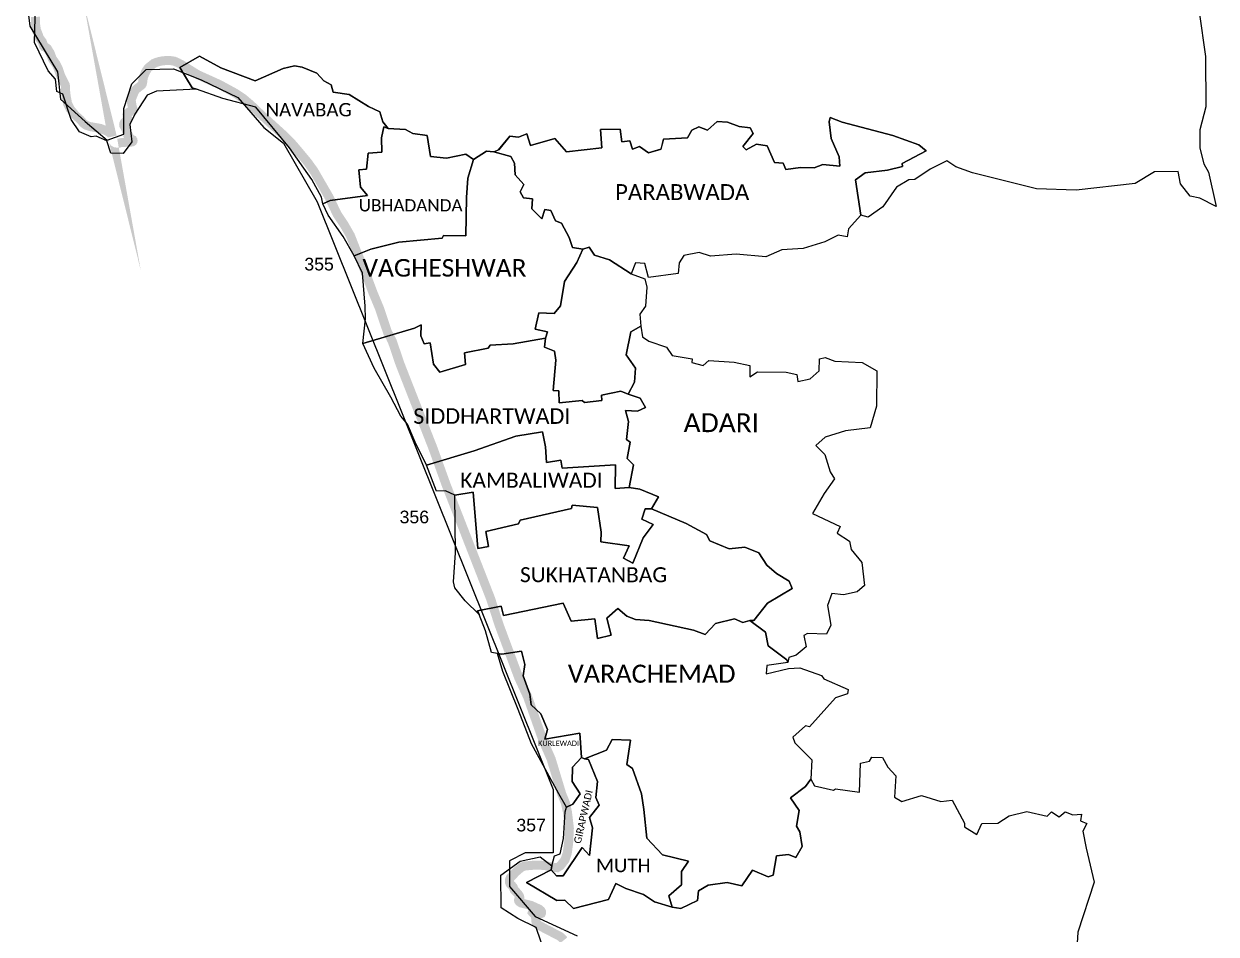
# Model space of a CAD drawing. Header units: metres. Extents: x 0 to 561379, y 0 to 4092696.
# Drawn here: x 351298 to 357899, y 1748829 to 1753871 of the extents above; entities that cross this region are included whole.
import ezdxf

# ---------------------------------------------------------------- set-up
doc = ezdxf.new("R2010")
doc.units = ezdxf.units.M
for name, color, linetype in [('COASTLINE', 5, 'Continuous'), ('NATURALLY PROTECTED', 3, 'Continuous'), ('TALUKA BOUNDRY', 150, 'Continuous'), ('VILLAGE BOUNDRY', 32, 'Continuous'), ('VILLAGE NAME', 1, 'Continuous')]:
    doc.layers.add(name, color=color, linetype=linetype)
doc.styles.get("Standard").update_dxf_attribs({"font": 'arial.ttf'})

msp = doc.modelspace()

# ---------------------------------------------------------------- linework, layer by layer
at = {"layer": 'COASTLINE', "const_width": 50, "flags": 128}
msp.add_lwpolyline([(351363.0901764465, 1753909.585397632), (351363.6166755945, 1753894.844079711), (351362.5584952202, 1753874.112438565), (351364.8893940071, 1753857.245320144), (351367.5262060015, 1753838.164517316), (351371.2478039928, 1753828.958870939), (351377.9477292674, 1753812.386112952), (351384.0641198658, 1753793.580855599), (351392.9534568579, 1753781.839655145), (351400.3509178307, 1753772.068952086), (351403.1124030158, 1753764.175426745), (351407.2394101163, 1753748.204013712), (351411.1663889973, 1753743.709836704), (351418.7861168235, 1753741.488570808), (351427.8868826073, 1753735.353745316), (351434.6588224354, 1753724.353314606), (351443.2113906008, 1753710.460407125), (351448.8649716891, 1753695.950011582), (351456.586304919, 1753676.132554729), (351476.355896688, 1753648.983644757), (351488.7151532613, 1753623.59819594), (351501.2443820005, 1753586.366169563), (351515.8340050431, 1753556.317523035), (351528.0274347274, 1753531.204053176), (351528.215026345, 1753522.728831798), (351528.5291874869, 1753508.535312606), (351532.2788120915, 1753472.973623384), (351540.2519576528, 1753429.742927082), (351556.167156306, 1753398.095365577), (351583.2580248655, 1753365.094595116), (351612.2040774307, 1753339.295984582), (351628.186643101, 1753320.07092303), (351644.4407496703, 1753308.968766897), (351665.8416963356, 1753301.928845978), (351722.4600466373, 1753291.910196014), (351760.3856043557, 1753276.204834087), (351784.7672824175, 1753259.41648766), (351787.8837842638, 1753246.835922051), (351787.5569904406, 1753248.155109825), (351791.5982979375, 1753225.574265369), (351797.7784444319, 1753216.734586971), (351806.6221791356, 1753211.515811952), (351823.6712165051, 1753209.917940313), (351830.3509153409, 1753211.946710409), (351842.2852414995, 1753214.183104702), (351855.3907173378, 1753214.715728582), (351871.6839451102, 1753215.377906919), (351890.0454733362, 1753216.124143723), (351895.6108992954, 1753216.698070153), (351898.9212108673, 1753217.745581172), (351901.5195048907, 1753219.588637164), (351902.483371441, 1753221.431693156), (351902.8606267359, 1753224.322260167), (351902.5258644826, 1753226.626471408), (351901.1857808765, 1753228.990967053), (351898.3345996118, 1753230.019405507), (351891.3209776999, 1753229.704569275), (351886.0328354486, 1753229.467188533), (351880.6419481264, 1753239.89042319), (351884.581363995, 1753242.529545823), (351880.2232362055, 1753250.028013648), (351877.2083030925, 1753254.575922546), (351871.5505100835, 1753264.127157234), (351865.6429409037, 1753279.079229364), (351864.8780661572, 1753287.245954966), (351865.5506999113, 1753293.837240688), (351864.9907026835, 1753301.356768733), (351861.5812279886, 1753307.893607429), (351857.8542516929, 1753305.949696625), (351857.4025932472, 1753306.815641872), (351853.7668976104, 1753304.919341099), (351852.9538720724, 1753306.478119877), (351851.4287724817, 1753309.402127506), (351851.1434860222, 1753313.034132123), (351852.085587844, 1753318.145965031), (351853.9013880551, 1753322.786209313), (351857.3329602575, 1753327.628861102), (351864.6003067642, 1753333.14342235), (351867.6461266372, 1753335.454631843), (351870.1212929082, 1753338.569821565), (351872.2075976028, 1753342.941406396), (351872.4770656705, 1753348.254603474), (351869.9202282729, 1753361.36935797), (351869.5160261711, 1753368.162007862), (351871.130761747, 1753374.443422297), (351873.6875991446, 1753377.940690162), (351878.0612731689, 1753381.101481629), (351889.9043947507, 1753385.809542859), (351894.1433347412, 1753388.499789038), (351900.2809881942, 1753397.149058311), (351901.4251910669, 1753402.32766483), (351897.4546827287, 1753416.855098529), (351893.2851825866, 1753441.905635955), (351893.4219894518, 1753451.156911063), (351897.1230297221, 1753462.523553295), (351911.4732407506, 1753497.80036488), (351921.7005903411, 1753510.175392968), (351941.0784536662, 1753525.133203456), (351950.4983459699, 1753532.404436694), (351954.2481872744, 1753538.752933383), (351956.1862845318, 1753547.684425496), (351958.0155581461, 1753564.148293908), (351961.5683909791, 1753579.321031955), (351972.7678984452, 1753606.395122789), (351985.4712450129, 1753625.764686608), (352001.5273961939, 1753639.153317242), (352018.0561529095, 1753652.236249939), (352034.0438992762, 1753658.353051397), (352049.3775993892, 1753663.012584715), (352069.3586709396, 1753666.678442342), (352092.4905027868, 1753668.007819283), (352111.1587575459, 1753667.510981436), (352131.7962374919, 1753664.355389708), (352151.8035653764, 1753655.479448715), (352171.1019721971, 1753644.992141734), (352196.4130799146, 1753629.684164834), (352225.6947725892, 1753611.263336351), (352261.3391794715, 1753589.392370471), (352382.2919945563, 1753534.463772227), (352466.7287772006, 1753488.349812277), (352510.3131643435, 1753459.776966882), (352553.8985879023, 1753422.91428204), (352609.3779174096, 1753370.272158297), (352686.5380258064, 1753299.988759583), (352744.7889620664, 1753246.92929837), (352789.6468727211, 1753200.248286799), (352824.1315304962, 1753159.023407164), (352868.8230877183, 1753105.596631722), (352903.9282802953, 1753056.63390004), (352951.955781311, 1752973.638996839), (352970.8527287376, 1752940.983741219), (352987.9808065225, 1752911.385216879), (353031.9432315889, 1752818.306884723), (353073.2205575047, 1752755.777571562), (353106.2531969603, 1752698.208807348), (353130.8152113447, 1752634.995586345), (353146.1103649423, 1752595.631717018), (353174.6379740862, 1752532.927427223), (353231.7845897973, 1752380.238440654), (353267.7085536555, 1752293.913570348), (353311.7443634224, 1752162.843036083), (353324.9089149525, 1752139.679374831), (353339.2218150177, 1752109.457534251), (353354.0715783876, 1752065.644655529), (353380.2408808745, 1751988.43450426), (353449.5285685912, 1751811.406219095), (353497.1987106361, 1751689.610214958), (353563.0168720854, 1751521.446481429), (353636.5072787923, 1751317.296627595), (353714.8696293379, 1751116.544896747), (353799.1297221117, 1750900.684099464), (353847.7016101439, 1750776.250739245), (353882.2898260608, 1750687.641296523), (353929.1002857352, 1750542.870130694), (354038.1711986474, 1750249.482257186), (354087.0558154019, 1750143.921003549), (354171.99629605, 1749903.412890835), (354217.7208815012, 1749798.595015287), (354250.9255659538, 1749688.88492941), (354276.0307350794, 1749605.936083302), (354296.1941285207, 1749556.209938107), (354307.723216162, 1749505.503727409), (354318.3309302944, 1749416.076125811), (354314.2028867781, 1749332.815171505), (354306.8236073818, 1749278.420762147), (354294.3721098159, 1749241.082836997), (354268.5467047598, 1749207.892700749), (354251.0219526088, 1749197.290825029), (354228.7524896324, 1749198.942950227), (354205.5336699248, 1749204.200850409), (354180.784779284, 1749209.805235052), (354128.4419649606, 1749211.634631298), (354071.1209248513, 1749206.739290957), (354051.7772632425, 1749199.068150747), (354021.6652430761, 1749172.959147257), (353999.8984416879, 1749149.5696034), (353990.9133486354, 1749139.91466034), (353986.4727134152, 1749128.453492323), (353986.4727134152, 1749117.212572281), (353990.6442863887, 1749107.421369929), (354001.7100962363, 1749096.724028812), (354006.7885328996, 1749090.740487281), (354009.5101603849, 1749083.669787901), (354013.6939446974, 1749072.800452803), (354019.3322714578, 1749068.343157548), (354032.7548904837, 1749054.019174694), (354041.824563798, 1749040.964933783), (354043.4569184398, 1749034.074731819), (354043.9854904189, 1749028.092755296), (354043.1159376923, 1749023.744645561), (354041.9924631325, 1749022.341878066), (354038.698734211, 1749021.812905868), (354037.9079490734, 1749020.951108953), (354037.1182003514, 1749018.366239879), (354037.54934926, 1749013.770337449), (354040.4948425248, 1749009.246425317), (354051.6093639079, 1749001.774040934), (354075.5174000197, 1748995.891703158), (354105.6993610882, 1748988.465727685), (354132.3440698662, 1748976.406328857), (354152.1004256942, 1748967.464599514), (354160.1148270892, 1748960.413527402), (354163.7930662152, 1748953.979263999), (354164.3444393386, 1748947.361894836), (354162.6892835528, 1748943.317396363), (354157.5393342098, 1748941.111780531), (354140.2529576574, 1748943.501545462), (354128.0802559002, 1748946.237698498), (354117.872598207, 1748949.729749675), (354114.7871888303, 1748950.273850269), (354113.6989524024, 1748949.91076876), (354113.3807727992, 1748949.004108326), (354114.6058160923, 1748947.371284875), (354121.6834985359, 1748941.294886292), (354125.7669761795, 1748935.944129058), (354129.4016858483, 1748929.040363705), (354132.0735653827, 1748918.128095028), (354132.3057224873, 1748903.965829513), (354134.5122513966, 1748894.446938292), (354141.9454244067, 1748882.838241722), (354166.0099592811, 1748869.559683212), (354179.5602800879, 1748862.082757994), (354186.7953468856, 1748858.09052385), (354191.2501093561, 1748855.632432537), (354208.6325527052, 1748847.619335377), (354233.718993406, 1748833.573402012), (354261.8929163152, 1748819.468520069), (354273.2748329348, 1748811.458295117), (354280.1265767675, 1748804.725637141), (354287.5597497776, 1748795.554699033)], dxfattribs=at)
at = {"layer": 'NATURALLY PROTECTED', "const_width": 50, "flags": 128}
for points in [[(352880.8579678821, 1753088.811063405), (352903.9282802953, 1753056.63390004), (352951.955781311, 1752973.638996839), (352970.8527287376, 1752940.983741219), (352987.9808065225, 1752911.385216879), (353031.9432315889, 1752818.306884723), (353073.2205575047, 1752755.777571562), (353106.2531969603, 1752698.208807348), (353130.8152113447, 1752634.995586345), (353146.1103649423, 1752595.631717018), (353174.6379740862, 1752532.927427223), (353231.7845897973, 1752380.238440654), (353267.7085536555, 1752293.913570348), (353307.2525981751, 1752176.212565878)], [(353357.9861349763, 1752054.095111687), (353380.2408808745, 1751988.43450426), (353449.5285685912, 1751811.406219095), (353497.1987106361, 1751689.610214958), (353563.0168720854, 1751521.446481429), (353636.5072787923, 1751317.296627595), (353714.8696293379, 1751116.544896747), (353799.1297221117, 1750900.684099464), (353847.7016101439, 1750776.250739245), (353882.2898260608, 1750687.641296523), (353929.1002857352, 1750542.870130694), (353975.9491810075, 1750416.852135675)], [(354277.6894187347, 1749601.845504773), (354296.1941285207, 1749556.209938107), (354307.723216162, 1749505.503727409), (354318.3309302944, 1749416.076125811), (354314.2028867781, 1749332.815171505), (354306.8236073818, 1749278.420762147), (354299.3988237513, 1749256.156290425)]]:
    msp.add_lwpolyline(points, dxfattribs=at)
at = {"layer": 'TALUKA BOUNDRY'}
msp.add_lwpolyline([(351298.4076113481, 1754132.383867163), (351331.2790099682, 1753857.886303378), (351484.8365815474, 1753605.35624615), (351501.2474885198, 1753454.411538267), (351638.4259008697, 1753330.854630583), (351759.1458087668, 1753226.518850237), (351852.4838713194, 1753259.432488276), (351852.518971856, 1753402.138528389), (351896.4819083722, 1753539.353934208), (351976.1005246222, 1753618.915033497), (352127.0443924477, 1753621.606103813), (352280.7275288979, 1753561.171767013), (352483.7766624436, 1753462.305697854), (352626.4396541323, 1753297.566718532), (352736.1995234801, 1753209.7003483), (352922.6854234992, 1752885.790495549), (354227.8943254164, 1749630.297022973), (354227.7673829389, 1749278.990232047), (354074.0788947085, 1749279.045766407), (353986.2363346704, 1749235.180618768), (353986.1847627998, 1749092.45811766), (354128.8477663875, 1748927.752068659), (354361.6837952907, 1748820.037193007)], dxfattribs=at)
at = {"layer": 'VILLAGE BOUNDRY'}
for points in [[(357804.2826941842, 1753937.206739312, 0), (357839.9249339478, 1753690.335226534, 0), (357841.6396822255, 1753410.799521082, 0), (357808.1234497941, 1753284.392448562, 0), (357809.4447336441, 1753181.791524773, 0), (357831.1320755309, 1753095.654318303, 0), (357857.1251886419, 1753049.411693536, 0), (357898.9362756963, 1752860.382127393, 0), (357809.381053286, 1752904.985331067, 0), (357755.8558074897, 1752916.322847354, 0), (357701.6303760558, 1752985.361962734, 0), (357688.2606962745, 1753053.541271946, 0), (357556.8730454533, 1753051.714239078, 0), (357451.2245963849, 1752987.090921563, 0), (357123.8612296586, 1752950.307274721, 0), (356905.0077301114, 1752956.56846793, 0), (356549.6502530448, 1753045.198238741, 0), (356457.7183015627, 1753078.71969084, 0), (356407.2613386699, 1753111.887882044, 0), (356314.8876913795, 1753066.771747712, 0), (356230.0961985016, 1753008.123742709, 0), (356197.8073272631, 1753008.016367751, 0), (356130.1331899058, 1752965.921342202, 0), (356053.5092838418, 1752857.773250312, 0), (355972.0118963309, 1752800.598014192, 0), (355932.5357197601, 1752812.215183598, 0), (355903.0801749586, 1753007.565283857, 0), (355955.1891909936, 1753045.24124986, 0), (356078.8649619045, 1753061.099786199, 0), (356162.3287091539, 1753081.697147267, 0), (356160.0889432759, 1753097.848627264, 0), (356292.841840698, 1753168.269409814, 0), (356252.8865366208, 1753200.617075743, 0), (356109.4076977631, 1753252.867035351, 0), (355828.7875992487, 1753326.458496789, 0), (355762.6732039917, 1753352.208476943, 0), (355755.6938726294, 1753328.210329662, 0), (355767.5842547985, 1753235.781097472, 0), (355811.233859978, 1753134.897009957, 0), (355815.2991006478, 1753083.602733456, 0), (355721.1508228536, 1753091.616814501, 0), (355673.7534491285, 1753074.041597788, 0), (355597.2923498382, 1753075.318728098, 0), (355516.727881375, 1753063.621877566, 0), (355502.2107173339, 1753099.935856422, 0), (355454.0820890695, 1753103.275371132, 0), (355413.5979278394, 1753194.638471621, 0), (355353.7790895443, 1753204.59387878, 0), (355297.217774909, 1753174.175749367, 0), (355279.3517718235, 1753191.403405949, 0), (355335.3895484867, 1753263.474311228, 0), (355319.5447326706, 1753295.58910785, 0), (355258.2649588077, 1753302.093159158, 0), (355194.5421786511, 1753326.182950482, 0), (355135.9081060894, 1753330.655234866, 0), (355082.9133167532, 1753282.726134701, 0), (355034.2508133207, 1753300.424654698, 0), (354996.0326230882, 1753283.013212509, 0), (354973.0810260588, 1753240.600677255, 0), (354838.6921582407, 1753233.303788491, 0), (354825.6348119352, 1753177.260346876, 0), (354756.1538722112, 1753157.316414533, 0), (354706.8764600353, 1753191.059475813, 0), (354668.0679189835, 1753176.202058329, 0), (354653.3169219996, 1753222.319197884, 0), (354608.2186641356, 1753217.072878478, 0), (354599.0653244378, 1753287.860115222, 0), (354490.6068056111, 1753285.222168446, 0), (354498.4616616606, 1753185.065793428, 0), (354302.8435247813, 1753162.787361115, 0), (354237.2608941573, 1753236.322010649, 0), (354103.2947195208, 1753196.488892381, 0), (354082.3240700271, 1753262.773252235, 0), (354037.256606522, 1753243.474261665, 0), (353989.1645507175, 1753249.124543657, 0), (353926.9836146357, 1753173.48702475, 0), (353900.0065767419, 1753161.820810704, 0), (353859.0475156784, 1753166.300911272, 0), (353787.6839269205, 1753118.979441759, 0), (353745.5640080759, 1753149.30390896, 0), (353637.3789162695, 1753127.618664372, 0), (353549.654411366, 1753136.38950536, 0), (353531.5032395594, 1753252.545903339, 0), (353452.4924021578, 1753264.036516505, 0), (353410.8307616985, 1753286.80873566, 0), (353315.9110430181, 1753291.065093982, 0), (353286.5224301671, 1753327.901323478, 0), (353268.983005992, 1753383.231440542, 0), (353206.2010107221, 1753412.51481777, 0), (353099.0798574872, 1753480.717125267, 0), (353010.6992069361, 1753492.290944839, 0), (353000.2570783981, 1753532.77247492, 0), (352959.3432614479, 1753555.677923448, 0), (352919.6496877306, 1753598.083489922, 0), (352838.7077328956, 1753631.599988829, 0), (352795.8561721732, 1753637.745242215, 0), (352734.3747076911, 1753622.947968198, 0), (352579.6726785265, 1753554.902033293, 0), (352388.6167371365, 1753627.919056377, 0), (352271.2340923236, 1753692.072353223, 0), (352161.4981408557, 1753629.958577399, 0), (352229.7701517332, 1753516.855832605, 0), (352254.4675417998, 1753508.822976641, 0), (352033.6111334467, 1753498.127803968, 0), (351981.4533519873, 1753476.126031219, 0), (351913.1609649271, 1753371.563437093, 0), (351886.0195698777, 1753312.801906872, 0), (351896.1339168625, 1753217.478942439, 0), (351847.5146504969, 1753152.420663812, 0), (351779.8460416088, 1753154.854865345, 0), (351757.6735923284, 1753222.375213384, 0), (351698.9120592686, 1753249.516532225, 0), (351671.2806941458, 1753246.149322241, 0), (351606.3358235549, 1753273.284391141, 0), (351559.557896735, 1753340.531693671, 0), (351515.144091266, 1753481.755145419, 0), (351481.1248567455, 1753496.804574373, 0), (351474.3774408246, 1753564.49636168, 0), (351432.3267367604, 1753610.997801694, 0), (351357.0784301748, 1753767.306443824, 0), (351366.1786759617, 1754112.175809834, 0)], [(354187.0264726821, 1748715.272423655, 0), (354135.0699551461, 1748866.710670199, 0), (354033.5982475205, 1748915.798353336, 0), (353940.8219283753, 1748974.850261616, 0), (353939.3818848078, 1749155.266639629, 0), (354046.6910123965, 1749233.027244702, 0), (354157.5887644312, 1749257.553361831, 0), (354221.6678503853, 1749206.863939765, 0), (354217.9657720122, 1749185.900417842, 0), (354081.347450074, 1749115.371836611, 0), (354249.8311994302, 1749015.814558993, 0), (354292.5367362783, 1749017.037869196, 0), (354341.3259668549, 1748970.925503373, 0), (354535.8072024717, 1749021.860178465, 0), (354576.3668952422, 1749109.559377847, 0), (354630.5142059926, 1749081.493241019, 0), (354729.6781160034, 1749048.992521563, 0), (354790.2113289897, 1749008.256385387, 0), (354887.2804540071, 1748978.792596567, 0), (354935.7717539938, 1748970.774061417, 0), (355027.2165907597, 1749014.819364859, 0), (355033.1079715075, 1749069.28268905, 0), (355086.8547179429, 1749099.856957339, 0), (355192.2267924956, 1749115.76451369, 0), (355273.7633170634, 1749095.871082191, 0), (355332.817384836, 1749182.900586963, 0), (355419.4727820528, 1749146.325921016, 0), (355447.0953953952, 1749156.000310392, 0), (355465.5180076814, 1749263.189422945, 0), (355531.1943538086, 1749271.162166974, 0), (355572.6759918622, 1749253.197756466, 0), (355606.5330325089, 1749314.591180011, 0), (355594.073719479, 1749396.268845704, 0), (355576.30559367, 1749427.236770401, 0), (355590.4551817226, 1749514.268242669, 0), (355542.3333596088, 1749584.746054491, 0), (355625.2691663053, 1749647.120652493, 0), (355654.3061271807, 1749686.976430801, 0), (355674.9452272011, 1749650.544049338, 0), (355781.3114205211, 1749627.490214684, 0), (355792.4155043538, 1749634.295975487, 0), (355924.2122843638, 1749615.833109001, 0), (355930.5503001396, 1749776.599585254, 0), (355979.4612964657, 1749787.071742391, 0), (355993.5758559667, 1749809.64943815, 0), (356052.2469711564, 1749807.301559896, 0), (356081.0609951096, 1749754.534153304, 0), (356125.7582855141, 1749705.62747625, 0), (356119.1280170801, 1749588.139142419, 0), (356158.6229376482, 1749563.469914093, 0), (356268.6674590422, 1749597.352589366, 0), (356375.398529581, 1749563.872412457, 0), (356436.6523952502, 1749570.796266903, 0), (356505.8257264907, 1749443.467994626, 0), (356506.5507479622, 1749423.115901586, 0), (356574.5371549124, 1749380.400523817, 0), (356601.7711454949, 1749442.094874205, 0), (356689.5610297108, 1749444.003874635, 0), (356753.2563022353, 1749484.242909678, 0), (356850.2843160371, 1749509.174816773, 0), (356964.1265735142, 1749482.080878203, 0), (356987.5160029308, 1749507.446569192, 0), (357029.3001212972, 1749479.055116255, 0), (357062.3542362412, 1749505.839326389, 0), (357104.9964202371, 1749490.198133196, 0), (357153.6758517077, 1749493.360055214, 0), (357147.8411819767, 1749456.259967528, 0), (357182.2215810328, 1749442.213628048, 0), (357161.0164269418, 1749400.071954921, 0), (357179.3725684549, 1749304.657559196, 0), (357224.4207482307, 1749116.794110318, 0), (357133.1835874219, 1748839.611714978, 0), (357106.9166630452, 1748425.500706214, 0)]]:
    msp.add_polyline3d(points, dxfattribs=at)
for points in [[(353315.9110430181, 1753291.065093982, 0), (353291.3213453278, 1753300.660761656, 0), (353277.6275646936, 1753240.112713517, 0), (353281.0015270646, 1753161.141768369, 0), (353204.7422006116, 1753155.424488168, 0), (353195.4811534124, 1753066.882468929, 0), (353152.5629652182, 1753062.159397542, 0), (353161.6841499186, 1752966.201488294, 0), (353201.2219893049, 1752920.921318507, 0), (352994.0551492421, 1752892.454126482, 0), (352953.0374022481, 1752874.073908268, 0), (352947.0041147718, 1752911.231443563, 0), (352891.8387662431, 1753008.365075494, 0), (352768.3486976038, 1753183.999156628, 0), (352582.5961564826, 1753409.595783168, 0), (352399.8035671273, 1753458.408368439, 0), (352254.4675417998, 1753508.822976641, 0), (352229.7701517332, 1753516.855832605, 0), (352161.4981408557, 1753629.958577399, 0), (352271.2340923236, 1753692.072353223, 0), (352388.6167371365, 1753627.919056377, 0), (352579.6726785265, 1753554.902033293, 0), (352734.3747076911, 1753622.947968198, 0), (352795.8561721732, 1753637.745242215, 0), (352838.7077328956, 1753631.599988829, 0), (352919.6496877306, 1753598.083489922, 0), (352959.3432614479, 1753555.677923448, 0), (353000.2570783981, 1753532.77247492, 0), (353010.6992069361, 1753492.290944839, 0), (353099.0798574872, 1753480.717125267, 0), (353206.2010107221, 1753412.51481777, 0), (353268.983005992, 1753383.231440542, 0), (353286.5224301671, 1753327.901323478, 0)], [(353787.6839269205, 1753118.979441759, 0), (353755.7766321832, 1753016.820787462, 0), (353749.465760238, 1752910.011810055, 0), (353744.639311431, 1752697.479985249, 0), (353621.0309439922, 1752698.045667103, 0), (353613.4950980688, 1752684.846201416, 0), (353374.5375361602, 1752662.085375793, 0), (353220.2018072281, 1752623.086923306, 0), (353126.8623274962, 1752586.263834171, 0), (353066.9103066353, 1752692.650193175, 0), (352983.1506454343, 1752811.326356535, 0), (352953.0374022481, 1752874.073908268, 0), (352994.0551492421, 1752892.454126482, 0), (353201.2219893049, 1752920.921318507, 0), (353161.6841499186, 1752966.201488294, 0), (353152.5629652182, 1753062.159397542, 0), (353195.4811534124, 1753066.882468929, 0), (353204.7422006116, 1753155.424488168, 0), (353281.0015270646, 1753161.141768369, 0), (353277.6275646936, 1753240.112713517, 0), (353291.3213453278, 1753300.660761656, 0), (353315.9110430181, 1753291.065093982, 0), (353410.8307616985, 1753286.80873566, 0), (353452.4924021578, 1753264.036516505, 0), (353531.5032395594, 1753252.545903339, 0), (353549.654411366, 1753136.38950536, 0), (353637.3789162695, 1753127.618664372, 0), (353745.5640080759, 1753149.30390896, 0)], [(355932.557783081, 1752812.231970529, 0), (355863.8453890874, 1752735.996830118, 0), (355856.5922776426, 1752690.568860811, 0), (355806.1085955208, 1752701.182756004, 0), (355731.9729744142, 1752664.482554228, 0), (355611.9895034366, 1752626.528238435, 0), (355493.9170137734, 1752619.321194046, 0), (355405.8478796846, 1752581.162632653, 0), (355241.3194120561, 1752594.725093347, 0), (355099.4508010856, 1752584.575434756, 0), (355037.7825242185, 1752604.66795232, 0), (354951.4631903984, 1752588.849888047, 0), (354926.4527952878, 1752547.077338509, 0), (354921.5723898768, 1752487.914332789, 0), (354756.707203806, 1752466.076386336, 0), (354736.7536724387, 1752543.877532007, 0), (354683.7573239945, 1752546.875771258, 0), (354660.7659219085, 1752486.170272256, 0), (354541.3122657186, 1752563.619841922, 0), (354456.6634024769, 1752590.83340184, 0), (354427.3840247251, 1752634.174372184, 0), (354392.9296320507, 1752622.669409713, 0), (354335.4841284703, 1752633.221140271, 0), (354317.2072041028, 1752688.551153451, 0), (354274.6658309097, 1752767.716485665, 0), (354240.7964567444, 1752780.328425517, 0), (354215.0295979605, 1752836.702969616, 0), (354182.185350485, 1752842.22711958, 0), (354165.7838903438, 1752790.441425859, 0), (354111.4144711249, 1752845.784765731, 0), (354113.81009785, 1752901.312670134, 0), (354064.257458735, 1752906.724257936, 0), (354045.6234627406, 1752939.928024913, 0), (354065.924417794, 1752981.951605364, 0), (354017.4273081505, 1753034.380327891, 0), (354013.9904713768, 1753098.797720159, 0), (353994.1025202689, 1753136.767418654, 0), (353900.0175724542, 1753161.831803601, 0), (353926.9755293656, 1753173.495375678, 0), (353989.1567038952, 1753249.103682876, 0), (354037.2078086174, 1753243.480332387, 0), (354082.3149532948, 1753262.771209231, 0), (354103.3040180827, 1753196.469469191, 0), (354237.223054454, 1753236.316834718, 0), (354302.826072817, 1753162.755166211, 0), (354498.4275279964, 1753185.054065032, 0), (354490.6159026477, 1753285.237710322, 0), (354599.0170953535, 1753287.854784689, 0), (354608.1978075054, 1753217.09370398, 0), (354653.3205506573, 1753222.333779418, 0), (354668.015924497, 1753176.210693161, 0), (354706.8816881879, 1753191.006775371, 0), (354756.1434204977, 1753157.273552219, 0), (354825.6733650907, 1753177.293069548, 0), (354838.6732132027, 1753233.305570624, 0), (354973.1299091724, 1753240.624371266, 0), (354996.0012463119, 1753282.963957264, 0), (355034.2411448279, 1753300.420070068, 0), (355082.9640280821, 1753282.734437623, 0), (355135.8585957722, 1753330.633868089, 0), (355194.5197646338, 1753326.161630112, 0), (355258.3023105345, 1753302.072559886, 0), (355319.5209791397, 1753295.592580224, 0), (355335.3790963856, 1753263.514320999, 0), (355279.3300330191, 1753191.403767343, 0), (355297.2114316426, 1753174.138724542, 0), (355353.7421427605, 1753204.644127805, 0), (355413.5460562589, 1753194.632941506, 0), (355454.0842532241, 1753103.312090937, 0), (355502.2571007829, 1753099.904024462, 0), (355516.6963430876, 1753063.630600051, 0), (355597.3102191101, 1753075.282875256, 0), (355673.7711754397, 1753074.016810307, 0), (355721.1152874503, 1753091.636848032, 0), (355815.3113053908, 1753083.618698412, 0), (355811.2493409381, 1753134.872790227, 0), (355767.5581060517, 1753235.728488398, 0), (355755.7286686609, 1753328.191960545, 0), (355762.6298217805, 1753352.15730632, 0), (355828.7588794493, 1753326.505815401, 0), (356109.4199965016, 1753252.897715432, 0), (356252.9187058475, 1753200.639994279, 0), (356292.8737226283, 1753168.297641133, 0), (356160.0485342593, 1753097.893696722, 0), (356162.3011508672, 1753081.725316589, 0), (356078.8458592283, 1753061.127126932, 0), (355955.150989814, 1753045.213059494, 0), (355903.0734132457, 1753007.596418093, 0), (355932.557783081, 1752812.231970529, 0)], [(354392.9578463449, 1752622.660043352, 0), (354359.7849131894, 1752550.154969642, 0), (354290.5779691153, 1752443.524061509, 0), (354270.0903244914, 1752308.453350054, 0), (354234.3801991722, 1752267.64817421, 0), (354149.2916497504, 1752269.702949436, 0), (354128.3002100798, 1752180.094989146, 0), (354197.0351554074, 1752165.867316665, 0), (354186.8848438082, 1752129.342690854, 0), (354007.8580536482, 1752097.941058662, 0), (353880.57130557, 1752092.345231387, 0), (353869.0781495346, 1752075.541949963, 0), (353738.6552876228, 1752048.613595297, 0), (353743.2452916427, 1751983.896999325, 0), (353602.1912076497, 1751941.298955969, 0), (353565.5409770443, 1751985.298990411, 0), (353548.6711639026, 1752104.154180971, 0), (353514.8806121404, 1752098.658002755, 0), (353496.6575745381, 1752142.425314926, 0), (353497.0980154456, 1752204.074916324, 0), (353460.8244806116, 1752185.934959234, 0), (353175.2284704112, 1752099.824684015, 0), (353189.0627277665, 1752237.757669989, 0), (353188.4208411854, 1752306.890126353, 0), (353173.7800207771, 1752489.41393619, 0), (353126.8623274962, 1752586.263834171, 0), (353220.2018072281, 1752623.086923306, 0), (353374.5375361602, 1752662.085375793, 0), (353613.4950980688, 1752684.846201416, 0), (353621.0309439922, 1752698.045667103, 0), (353744.639311431, 1752697.479985249, 0), (353749.465760238, 1752910.011810055, 0), (353755.7766321832, 1753016.820787462, 0), (353787.6839269205, 1753118.979441759, 0), (353859.0475156784, 1753166.300911272, 0), (353900.0065767419, 1753161.820810704, 0), (353994.0948452792, 1753136.756514765, 0), (354013.9393911466, 1753098.815202131, 0), (354017.463948712, 1753034.398677967, 0), (354065.8869571744, 1752981.971875437, 0), (354045.6175040912, 1752939.901066412, 0), (354064.2854267021, 1752906.693538352, 0), (354113.8109309145, 1752901.309013464, 0), (354111.3655422372, 1752845.820268475, 0), (354165.8174650562, 1752790.399937527, 0), (354182.2313395626, 1752842.233680939, 0), (354215.0822319754, 1752836.726748422, 0), (354240.814463918, 1752780.363604185, 0), (354274.6815873893, 1752767.685403041, 0), (354317.2167540997, 1752688.586940254, 0), (354335.5057537985, 1752633.203186312, 0)], [(354660.7659219085, 1752486.170272256, 0), (354736.4119489352, 1752457.909313917, 0), (354747.5788880333, 1752412.583692925, 0), (354739.510888724, 1752307.745313982, 0), (354707.9510131649, 1752263.581134649, 0), (354714.5924415622, 1752197.483696319, 0), (354657.7305759491, 1752165.985976606, 0), (354633.66458526, 1752038.569071162, 0), (354684.3842232096, 1751964.884010061, 0), (354679.4893765124, 1751887.022274178, 0), (354644.4663077192, 1751820.862372233, 0), (354603.1218184336, 1751837.173218637, 0), (354495.5435989806, 1751813.859743904, 0), (354498.4632968561, 1751785.073377197, 0), (354401.3488281852, 1751773.310211851, 0), (354388.8931856996, 1751785.008546395, 0), (354261.1360018668, 1751771.674239359, 0), (354259.6358096806, 1751837.627905501, 0), (354228.268682668, 1751839.933593235, 0), (354244.3558811992, 1752008.34037466, 0), (354235.1490484937, 1752058.521930954, 0), (354181.0961886974, 1752080.448280123, 0), (354186.8756707525, 1752129.315531895, 0), (354197.0736402102, 1752165.87259913, 0), (354128.2981009109, 1752180.149550467, 0), (354149.3366953246, 1752269.745476335, 0), (354234.3636821534, 1752267.644630111, 0), (354270.0798840135, 1752308.461937381, 0), (354290.5559857211, 1752443.536374957, 0), (354359.7935006911, 1752550.190983975, 0), (354392.9296320507, 1752622.669409713, 0), (354427.3840247251, 1752634.174372184, 0), (354456.6634024769, 1752590.83340184, 0), (354541.3122657186, 1752563.619841922, 0), (354660.7659219085, 1752486.170272256, 0)], [(354660.7659219085, 1752486.170272256, 0), (354736.4119489352, 1752457.909313917, 0), (354747.5788880333, 1752412.583692925, 0), (354739.510888724, 1752307.745313982, 0), (354707.9510131649, 1752263.581134649, 0), (354714.5924415622, 1752197.483696319, 0), (354657.7305759491, 1752165.985976606, 0), (354633.66458526, 1752038.569071162, 0), (354684.3842232096, 1751964.884010061, 0), (354679.4893765124, 1751887.022274178, 0), (354644.4663077192, 1751820.862372233, 0), (354603.1218184336, 1751837.173218637, 0), (354495.5435989806, 1751813.859743904, 0), (354498.4632968561, 1751785.073377197, 0), (354401.3488281852, 1751773.310211851, 0), (354388.8931856996, 1751785.008546395, 0), (354261.1360018668, 1751771.674239359, 0), (354259.6358096806, 1751837.627905501, 0), (354228.268682668, 1751839.933593235, 0), (354244.3558811992, 1752008.34037466, 0), (354235.1490484937, 1752058.521930954, 0), (354181.0961886974, 1752080.448280123, 0), (354186.8756707525, 1752129.315531895, 0), (354197.0736402102, 1752165.87259913, 0), (354128.2981009109, 1752180.149550467, 0), (354149.3366953246, 1752269.745476335, 0), (354234.3636821534, 1752267.644630111, 0), (354270.0798840135, 1752308.461937381, 0), (354290.5559857211, 1752443.536374957, 0), (354359.7935006911, 1752550.190983975, 0), (354392.9296320507, 1752622.669409713, 0), (354427.3840247251, 1752634.174372184, 0), (354456.6634024769, 1752590.83340184, 0), (354541.3122657186, 1752563.619841922, 0), (354660.7659219085, 1752486.170272256, 0)], [(354574.5786495147, 1751428.134407735, 0), (354277.7966062896, 1751410.41712844, 0), (354271.1212230556, 1751454.811891168, 0), (354191.4457299953, 1751441.87448244, 0), (354185.9322143958, 1751527.940311692, 0), (354170.2611441875, 1751611.957535076, 0), (354022.5142597724, 1751587.210569796, 0), (353791.0678069745, 1751506.886058564, 0), (353528.3278880012, 1751426.838495425, 0), (353463.9520567808, 1751554.846789969, 0), (353421.8773556388, 1751654.310201603, 0), (353385.0327340883, 1751698.93260367, 0), (353330.7160477283, 1751804.06887561, 0), (353237.3807259902, 1751963.983932341, 0), (353175.2284704112, 1752099.824684015, 0), (353460.8244806116, 1752185.934959234, 0), (353497.0980154456, 1752204.074916324, 0), (353496.6575745381, 1752142.425314926, 0), (353514.8806121404, 1752098.658002755, 0), (353548.6711639026, 1752104.154180971, 0), (353565.5409770443, 1751985.298990411, 0), (353602.1912076497, 1751941.298955969, 0), (353743.2452916427, 1751983.896999325, 0), (353738.6552876228, 1752048.613595297, 0), (353869.0781495346, 1752075.541949963, 0), (353880.57130557, 1752092.345231387, 0), (354007.8580536482, 1752097.941058662, 0), (354186.8848438082, 1752129.342690854, 0), (354181.1189343238, 1752080.437842601, 0), (354235.1989462662, 1752058.552919575, 0), (354244.3123331502, 1752008.314102533, 0), (354228.3161846523, 1751839.941915357, 0), (354259.6320930453, 1751837.665880565, 0), (354261.1131346425, 1751771.6659787, 0), (354388.8756382219, 1751785.011315554, 0), (354401.3720022049, 1751773.283175196, 0), (354498.4228843914, 1751785.101299876, 0), (354495.5433976806, 1751813.861736806, 0), (354603.1463676866, 1751837.226279594, 0), (354644.4868199173, 1751820.821190629, 0), (354711.0158737066, 1751797.07562456, 0), (354739.2384218843, 1751747.048731496, 0), (354694.6877549108, 1751726.256840657, 0), (354629.4423880486, 1751729.968117877, 0), (354645.6717257036, 1751668.81608463, 0), (354633.9174742763, 1751568.506234782, 0), (354655.2535779655, 1751553.753285379, 0), (354638.4482307513, 1751464.004986189, 0), (354673.1893899554, 1751428.790178874, 0), (354649.6533132933, 1751303.929708873, 0), (354571.1536537287, 1751297.625839783, 0)], [(354714.5924415622, 1752197.483696319, 0), (354723.3060266499, 1752137.126357936, 0), (354759.0321769387, 1752113.328212821, 0), (354856.7072123087, 1752079.503848069, 0), (354886.8328482507, 1752034.277180162, 0), (354997.5639310622, 1752015.306088798, 0), (354995.9402924577, 1751996.064529067, 0), (355059.125371684, 1751978.396430266, 0), (355090.1508598661, 1752006.189222382, 0), (355230.7266740238, 1751997.980594305, 0), (355318.2158504399, 1751978.939587417, 0), (355317.4949092109, 1751916.873085495, 0), (355359.4337079761, 1751942.936306636, 0), (355517.8305481611, 1751941.142789762, 0), (355577.730790991, 1751928.918856659, 0), (355583.2710474927, 1751891.043127311, 0), (355650.514219805, 1751904.773461039, 0), (355701.3542075613, 1751949.368232621, 0), (355703.7026235361, 1752014.85415668, 0), (355734.4986208495, 1752023.729186561, 0), (355788.1364824363, 1752003.690319459, 0), (355939.2129712368, 1751996.193257505, 0), (356019.6729976343, 1751949.871165116, 0), (356017.7749709677, 1751753.933789497, 0), (355983.907171211, 1751633.438803451, 0), (355847.1330128422, 1751616.833973695, 0), (355733.5953525116, 1751582.709759342, 0), (355683.4873414576, 1751535.454717429, 0), (355732.1150218491, 1751485.574238237, 0), (355762.0223285267, 1751389.233086997, 0), (355786.2005048495, 1751351.459165885, 0), (355729.44581284, 1751269.947149066, 0), (355663.8249205486, 1751158.83970207, 0), (355817.0668117721, 1751087.265847855, 0), (355800.1158114716, 1751049.534499846, 0), (355868.6025609498, 1751006.276340012, 0), (355877.5100458123, 1750958.863856137, 0), (355937.6807026665, 1750888.109049347, 0), (355952.8222130108, 1750760.44023336, 0), (355911.4687524965, 1750725.631223322, 0), (355836.7078823263, 1750709.292583755, 0), (355772.052541927, 1750715.460629394, 0), (355746.4560104275, 1750649.128101035, 0), (355766.321551952, 1750540.016901114, 0), (355742.6578042342, 1750491.153635307, 0), (355636.9605156695, 1750494.597930098, 0), (355615.6843436941, 1750484.002091175, 0), (355628.4573033338, 1750421.406531354, 0), (355574.8142574952, 1750374.506156583, 0), (355533.168926878, 1750361.164455415, 0), (355528.0650015684, 1750333.647004684, 0), (355522.8097938184, 1750349.281494947, 0), (355419.5119673674, 1750426.178666051, 0), (355404.4650182716, 1750501.513026292, 0), (355316.512720965, 1750566.030674608, 0), (355340.1834173358, 1750565.878404196, 0), (355415.3581284744, 1750663.0932636, 0), (355551.8038645337, 1750744.313918031, 0), (355535.139088806, 1750784.584579338, 0), (355464.7192930265, 1750827.081662952, 0), (355411.2494950288, 1750873.674447778, 0), (355367.131194754, 1750942.00402081, 0), (355289.1429026036, 1750973.375406714, 0), (355202.2149421392, 1750963.755838086, 0), (355096.3494449959, 1751007.256995017, 0), (355077.7307034046, 1751043.336222134, 0), (354965.8735772948, 1751104.358395873, 0), (354773.059657928, 1751184.602827504, 0), (354811.7304041224, 1751251.6245394, 0), (354708.7544263497, 1751294.445188297, 0), (354649.6916789884, 1751303.899808216, 0), (354673.2060036523, 1751428.775466451, 0), (354638.4092995998, 1751463.963967742, 0), (354655.2706437242, 1751553.808497013, 0), (354633.9445433298, 1751568.551423749, 0), (354645.6251171391, 1751668.829995278, 0), (354629.4193117705, 1751730.010311866, 0), (354694.7300310401, 1751726.268627508, 0), (354739.206104513, 1751747.003465703, 0), (354711.039611101, 1751797.085982269, 0), (354644.4663077192, 1751820.862372233, 0), (354679.4893765124, 1751887.022274178, 0), (354684.3842232096, 1751964.884010061, 0), (354633.66458526, 1752038.569071162, 0), (354657.7305759491, 1752165.985976606, 0), (354714.5924415622, 1752197.483696319, 0)], [(354714.5924415622, 1752197.483696319, 0), (354723.3060266499, 1752137.126357936, 0), (354759.0321769387, 1752113.328212821, 0), (354856.7072123087, 1752079.503848069, 0), (354886.8328482507, 1752034.277180162, 0), (354997.5639310622, 1752015.306088798, 0), (354995.9402924577, 1751996.064529067, 0), (355059.125371684, 1751978.396430266, 0), (355090.1508598661, 1752006.189222382, 0), (355230.7266740238, 1751997.980594305, 0), (355318.2158504399, 1751978.939587417, 0), (355317.4949092109, 1751916.873085495, 0), (355359.4337079761, 1751942.936306636, 0), (355517.8305481611, 1751941.142789762, 0), (355577.730790991, 1751928.918856659, 0), (355583.2710474927, 1751891.043127311, 0), (355650.514219805, 1751904.773461039, 0), (355701.3542075613, 1751949.368232621, 0), (355703.7026235361, 1752014.85415668, 0), (355734.4986208495, 1752023.729186561, 0), (355788.1364824363, 1752003.690319459, 0), (355939.2129712368, 1751996.193257505, 0), (356019.6729976343, 1751949.871165116, 0), (356017.7749709677, 1751753.933789497, 0), (355983.907171211, 1751633.438803451, 0), (355847.1330128422, 1751616.833973695, 0), (355733.5953525116, 1751582.709759342, 0), (355683.4873414576, 1751535.454717429, 0), (355732.1150218491, 1751485.574238237, 0), (355762.0223285267, 1751389.233086997, 0), (355786.2005048495, 1751351.459165885, 0), (355729.44581284, 1751269.947149066, 0), (355663.8249205486, 1751158.83970207, 0), (355817.0668117721, 1751087.265847855, 0), (355800.1158114716, 1751049.534499846, 0), (355868.6025609498, 1751006.276340012, 0), (355877.5100458123, 1750958.863856137, 0), (355937.6807026665, 1750888.109049347, 0), (355952.8222130108, 1750760.44023336, 0), (355911.4687524965, 1750725.631223322, 0), (355836.7078823263, 1750709.292583755, 0), (355772.052541927, 1750715.460629394, 0), (355746.4560104275, 1750649.128101035, 0), (355766.321551952, 1750540.016901114, 0), (355742.6578042342, 1750491.153635307, 0), (355636.9605156695, 1750494.597930098, 0), (355615.6843436941, 1750484.002091175, 0), (355628.4573033338, 1750421.406531354, 0), (355574.8142574952, 1750374.506156583, 0), (355533.168926878, 1750361.164455415, 0), (355528.0650015684, 1750333.647004684, 0), (355522.8097938184, 1750349.281494947, 0), (355419.5119673674, 1750426.178666051, 0), (355404.4650182716, 1750501.513026292, 0), (355316.512720965, 1750566.030674608, 0), (355340.1834173358, 1750565.878404196, 0), (355415.3581284744, 1750663.0932636, 0), (355551.8038645337, 1750744.313918031, 0), (355535.139088806, 1750784.584579338, 0), (355464.7192930265, 1750827.081662952, 0), (355411.2494950288, 1750873.674447778, 0), (355367.131194754, 1750942.00402081, 0), (355289.1429026036, 1750973.375406714, 0), (355202.2149421392, 1750963.755838086, 0), (355096.3494449959, 1751007.256995017, 0), (355077.7307034046, 1751043.336222134, 0), (354965.8735772948, 1751104.358395873, 0), (354773.059657928, 1751184.602827504, 0), (354811.7304041224, 1751251.6245394, 0), (354708.7544263497, 1751294.445188297, 0), (354649.6916789884, 1751303.899808216, 0), (354673.2060036523, 1751428.775466451, 0), (354638.4092995998, 1751463.963967742, 0), (354655.2706437242, 1751553.808497013, 0), (354633.9445433298, 1751568.551423749, 0), (354645.6251171391, 1751668.829995278, 0), (354629.4193117705, 1751730.010311866, 0), (354694.7300310401, 1751726.268627508, 0), (354739.206104513, 1751747.003465703, 0), (354711.039611101, 1751797.085982269, 0), (354644.4663077192, 1751820.862372233, 0), (354679.4893765124, 1751887.022274178, 0), (354684.3842232096, 1751964.884010061, 0), (354633.66458526, 1752038.569071162, 0), (354657.7305759491, 1752165.985976606, 0), (354714.5924415622, 1752197.483696319, 0)], [(354649.8687763395, 1750980.223368268, 0), (354491.6661283113, 1751002.952236341, 0), (354494.4617348094, 1751055.008971301, 0), (354473.2757898149, 1751191.427566606, 0), (354334.7291528878, 1751204.44380729, 0), (354330.8645188279, 1751186.850877611, 0), (354046.7768934844, 1751122.681340792, 0), (354036.1324939114, 1751102.577460516, 0), (353855.6713847638, 1751059.854783896, 0), (353870.7752613865, 1750976.331263049, 0), (353812.4442468811, 1750964.816958834, 0), (353785.931265517, 1751277.365185424, 0), (353684.636156568, 1751259.690704172, 0), (353632.8931763823, 1751284.848732596, 0), (353582.0795277852, 1751282.536344223, 0), (353528.3278880012, 1751426.838495425, 0), (353791.0678069745, 1751506.886058564, 0), (354022.5142597724, 1751587.210569796, 0), (354170.2611441875, 1751611.957535076, 0), (354185.9322143958, 1751527.940311692, 0), (354191.4457299953, 1751441.87448244, 0), (354271.1212230556, 1751454.811891168, 0), (354277.7966062896, 1751410.41712844, 0), (354574.5786495147, 1751428.134407735, 0), (354571.1536537287, 1751297.625839783, 0), (354649.6533132933, 1751303.929708873, 0), (354708.7166474095, 1751294.466454826, 0), (354811.7438886156, 1751251.639389243, 0), (354773.0144328879, 1751184.632108368, 0), (354737.7797386092, 1751185.490752688, 0), (354720.246244428, 1751127.649646721, 0), (354782.2098933894, 1751098.794915866, 0), (354727.3833606766, 1751024.676688581, 0), (354670.2271881901, 1750884.642014588, 0), (354618.5264550442, 1750911.674287526, 0)], [(355551.8442756742, 1750744.268626528, 0), (355415.4037558481, 1750663.126273968, 0), (355340.1609223358, 1750565.86150978, 0), (355316.5508938485, 1750566.03706765, 0), (355279.1880990948, 1750556.067384128, 0), (355232.4458174349, 1750575.285297625, 0), (355127.301145013, 1750550.012224866, 0), (355070.6544760547, 1750487.990737639, 0), (355005.184949217, 1750511.997430166, 0), (354759.4473222768, 1750566.108010495, 0), (354684.7453503842, 1750572.212498147, 0), (354636.9502958824, 1750590.606677259, 0), (354586.4538427743, 1750632.953813788, 0), (354525.7081153853, 1750580.129925543, 0), (354550.6711434908, 1750486.098804925, 0), (354473.3186743174, 1750466.504470239, 0), (354459.4833904492, 1750576.460150894, 0), (354329.0440185656, 1750562.460223844, 0), (354283.3467590701, 1750662.007421826, 0), (353952.8892315006, 1750594.824990779, 0), (353941.341470568, 1750644.911392686, 0), (353810.338143713, 1750619.787436806, 0), (353818.4401196855, 1750598.829753808, 0), (353741.8870043339, 1750676.050238814, 0), (353683.6387153275, 1750747.165843868, 0), (353676.6493021593, 1750780.439699927, 0), (353688.2265340834, 1750941.641892157, 0), (353684.636156568, 1751259.690704172, 0), (353785.931265517, 1751277.365185424, 0), (353812.4442468811, 1750964.816958834, 0), (353870.7752613865, 1750976.331263049, 0), (353855.6713847638, 1751059.854783896, 0), (354036.1324939114, 1751102.577460516, 0), (354046.7768934844, 1751122.681340792, 0), (354330.8645188279, 1751186.850877611, 0), (354334.7291528878, 1751204.44380729, 0), (354473.2757898149, 1751191.427566606, 0), (354494.4617348094, 1751055.008971301, 0), (354491.6661283113, 1751002.952236341, 0), (354649.8687763395, 1750980.223368268, 0), (354618.5264550442, 1750911.674287526, 0), (354670.2271881901, 1750884.642014588, 0), (354727.3833606766, 1751024.676688581, 0), (354782.2098933894, 1751098.794915866, 0), (354720.246244428, 1751127.649646721, 0), (354737.7797386092, 1751185.490752688, 0), (354773.0144328879, 1751184.632108368, 0), (354965.8302940294, 1751104.389876661, 0), (355077.6778433111, 1751043.360904497, 0), (355096.3146798727, 1751007.280675557, 0), (355202.2223119861, 1750963.735985407, 0), (355289.1161554797, 1750973.38011526, 0), (355367.1583813929, 1750942.017676387, 0), (355411.1972587454, 1750873.679652002, 0), (355464.676067904, 1750827.055718272, 0), (355535.0971205409, 1750784.554200709, 0)], [(355860.8878630722, 1750184.783021743, 0), (355857.4711443745, 1750160.575017131, 0), (355792.2142146977, 1750137.243331296, 0), (355647.0266688887, 1749977.561104708, 0), (355624.7921686766, 1749983.247902968, 0), (355555.0441909285, 1749919.95756873, 0), (355566.2567505378, 1749888.791897257, 0), (355660.2994717379, 1749794.277899428, 0), (355654.3061271807, 1749686.976430801, 0), (355625.2691663053, 1749647.120652493, 0), (355542.3333596088, 1749584.746054491, 0), (355590.4551817226, 1749514.268242669, 0), (355576.30559367, 1749427.236770401, 0), (355594.073719479, 1749396.268845704, 0), (355606.5330325089, 1749314.591180011, 0), (355572.6759918622, 1749253.197756466, 0), (355531.1943538086, 1749271.162166974, 0), (355465.5180076814, 1749263.189422945, 0), (355447.0953953952, 1749156.000310392, 0), (355419.4727820528, 1749146.325921016, 0), (355332.817384836, 1749182.900586963, 0), (355273.7633170634, 1749095.871082191, 0), (355192.2267924956, 1749115.76451369, 0), (355086.8547179429, 1749099.856957339, 0), (355033.1079715075, 1749069.28268905, 0), (355027.2165907597, 1749014.819364859, 0), (354935.7717539938, 1748970.774061417, 0), (354887.2804540071, 1748978.792596567, 0), (354869.4636339366, 1749042.298751988, 0), (354938.5049371813, 1749101.646985357, 0), (354938.8577081481, 1749176.846321409, 0), (354977.2721492236, 1749232.73216995, 0), (354833.2241866683, 1749268.982450221, 0), (354746.7000224833, 1749361.268110511, 0), (354731.5176364996, 1749519.485446082, 0), (354717.1350359052, 1749605.57628471, 0), (354667.9781562535, 1749746.804249017, 0), (354637.3883996526, 1749768.136924737, 0), (354656.99509954, 1749903.694788371, 0), (354555.7773795074, 1749907.318910089, 0), (354524.3831001995, 1749849.137204434, 0), (354401.5770143933, 1749800.184405497, 0), (354385.8146864923, 1749807.941311757, 0), (354375.9000396298, 1749941.67300604, 0), (354182.0307451516, 1749908.607262576, 0), (354196.4849234177, 1749962.479220736, 0), (354160.5506740029, 1750048.955970937, 0), (354106.0985979718, 1750098.81596113, 0), (354099.4462945426, 1750158.012428153, 0), (354062.4700111361, 1750259.592121135, 0), (354071.8821358678, 1750323.213723779, 0), (354053.8228615476, 1750397.273158332, 0), (353945.1576247232, 1750379.704429179, 0), (353919.6873189933, 1750384.293393319, 0), (353887.5211915236, 1750390.057220843, 0), (353853.2893414947, 1750508.842890707, 0), (353818.4401196855, 1750598.829753808, 0), (353810.338143713, 1750619.787436806, 0), (353941.341470568, 1750644.911392686, 0), (353952.8892315006, 1750594.824990779, 0), (354283.3467590701, 1750662.007421826, 0), (354329.0440185656, 1750562.460223844, 0), (354459.4833904492, 1750576.460150894, 0), (354473.3186743174, 1750466.504470239, 0), (354550.6711434908, 1750486.098804925, 0), (354525.7081153853, 1750580.129925543, 0), (354586.4538427743, 1750632.953813788, 0), (354636.9502958824, 1750590.606677259, 0), (354684.7453503842, 1750572.212498147, 0), (354759.4473222768, 1750566.108010495, 0), (355005.184949217, 1750511.997430166, 0), (355070.6544760547, 1750487.990737639, 0), (355127.301145013, 1750550.012224866, 0), (355232.4458174349, 1750575.285297625, 0), (355279.1880990948, 1750556.067384128, 0), (355316.5508938485, 1750566.03706765, 0), (355404.4537652821, 1750501.495395672, 0), (355419.4651831489, 1750426.215700463, 0), (355522.8066452531, 1750349.291583734, 0), (355528.1010576572, 1750333.673991401, 0), (355411.250692298, 1750316.453223833, 0), (355407.3893828716, 1750270.380842426, 0), (355532.3485334377, 1750299.807943192, 0), (355594.0134500151, 1750303.488958928, 0), (355713.5810251464, 1750261.469796219, 0), (355726.2808174865, 1750242.624098046, 0)], [(354385.8146864923, 1749807.941311757, 0), (354336.5106578449, 1749754.057743936, 0), (354334.7100030038, 1749674.282492711, 0), (354378.7493182637, 1749605.945450496, 0), (354336.6671194371, 1749548.51954512, 0), (354302.738438684, 1749533.029076434, 0), (354259.2048978197, 1749606.430600001, 0), (354108.4247251193, 1749883.495676963, 0), (354035.8028514767, 1750073.678541023, 0), (353950.9677155213, 1750283.836999601, 0), (353919.6873189933, 1750384.293393319, 0), (353945.1576247232, 1750379.704429179, 0), (354053.8228615476, 1750397.273158332, 0), (354071.8821358678, 1750323.213723779, 0), (354062.4700111361, 1750259.592121135, 0), (354099.4462945426, 1750158.012428153, 0), (354106.0985979718, 1750098.81596113, 0), (354160.5506740029, 1750048.955970937, 0), (354196.4849234177, 1749962.479220736, 0), (354182.0307451516, 1749908.607262576, 0), (354375.9000396298, 1749941.67300604, 0)], [(354977.2721492236, 1749232.73216995, 0), (354938.8577081481, 1749176.846321409, 0), (354938.5049371813, 1749101.646985357, 0), (354869.4636339366, 1749042.298751988, 0), (354887.2804540071, 1748978.792596567, 0), (354790.2113289897, 1749008.256385387, 0), (354729.6781160034, 1749048.992521563, 0), (354630.5142059926, 1749081.493241019, 0), (354576.3668952422, 1749109.559377847, 0), (354535.8072024717, 1749021.860178465, 0), (354341.3259668549, 1748970.925503373, 0), (354292.5367362783, 1749017.037869196, 0), (354249.8311994302, 1749015.814558993, 0), (354081.347450074, 1749115.371836611, 0), (354217.9657720122, 1749185.900417842, 0), (354247.2037285831, 1749151.312528205, 0), (354283.7242839651, 1749152.717032206, 0), (354389.217654751, 1749309.712391833, 0), (354430.0094878142, 1749263.885810439, 0), (354446.46586845, 1749418.769212334, 0), (354429.2251672518, 1749475.349606476, 0), (354482.6800065846, 1749543.51889608, 0), (354465.346895381, 1749585.921073121, 0), (354474.7240933571, 1749675.210903516, 0), (354425.0363576058, 1749796.697249151, 0), (354401.5770143933, 1749800.184405497, 0), (354524.3831001995, 1749849.137204434, 0), (354555.7773795074, 1749907.318910089, 0), (354656.99509954, 1749903.694788371, 0), (354637.3883996526, 1749768.136924737, 0), (354667.9781562535, 1749746.804249017, 0), (354717.1350359052, 1749605.57628471, 0), (354731.5176364996, 1749519.485446082, 0), (354746.7000224833, 1749361.268110511, 0), (354833.2241866683, 1749268.982450221, 0)], [(354482.6800065846, 1749543.51889608, 0), (354429.2251672518, 1749475.349606476, 0), (354446.46586845, 1749418.769212334, 0), (354430.0094878142, 1749263.885810439, 0), (354389.217654751, 1749309.712391833, 0), (354283.7242839651, 1749152.717032206, 0), (354247.2037285831, 1749151.312528205, 0), (354217.9657720122, 1749185.900417842, 0), (354221.6678503853, 1749206.863939765, 0), (354236.0975995022, 1749262.921187893, 0), (354266.7052457003, 1749273.753188802, 0), (354285.3028268693, 1749359.460389935, 0), (354294.7835227955, 1749506.959534413, 0), (354302.738438684, 1749533.029076434, 0), (354336.6671194371, 1749548.51954512, 0), (354378.7493182637, 1749605.945450496, 0), (354334.7100030038, 1749674.282492711, 0), (354336.5106578449, 1749754.057743936, 0), (354385.8146864923, 1749807.941311757, 0), (354401.5770143933, 1749800.184405497, 0), (354425.0363576058, 1749796.697249151, 0), (354474.7240933571, 1749675.210903516, 0), (354465.346895381, 1749585.921073121, 0)]]:
    msp.add_polyline3d(points, close=True, dxfattribs=at)

# ---------------------------------------------------------------- texts
at = {"layer": 'NATURALLY PROTECTED', "char_height": 70, "attachment_point": 1}
for s, insert in [('355', (352851.1403125199, 1752575.238707386)), ('356', (353378.5218994609, 1751174.860282474)), ('357', (354024.9879121325, 1749468.328123488))]:
    msp.add_mtext_dynamic_manual_height_columns(s, width=95.17246124148369, gutter_width=1, heights=[0], dxfattribs=dict(at, insert=insert))
at = {"layer": 'VILLAGE NAME', "attachment_point": 1}
for s, width, gutter_width, insert, char_height, rotation in [('{\\fCalibri|b0|i0|c0|p34;NAVABAG}', 730.6771970063518, 370.2332948823043, (352637.0014086664, 1753432.871668855), 74.04665897646086, 359.97929653435835), ('{\\fCalibri|b0|i0|c0|p34;PARABWADA}', 867.2817495298536, 439.4506644456509, (354571.6527373175, 1752983.416083181), 87.89013288913019, 359.97929653435835), ('{\\fCalibri|b0|i0|c0|p34;UBHADANDA}', 671.3792614447746, 340.1870991714911, (353152.3500859173, 1752900.255614526), 68.03741983429822, 359.97929653435835), ('{\\fCalibri|b0|i0|c0|p34;VAGHESHWAR}', 960.9619891199607, 486.9183340416237, (353173.0617944362, 1752568.44234521), 97.38366680832475, 359.97929653435835), ('{\\fCalibri|b0|i0|c0|p34;SIDDHARTWADI}', 846.212777940873, 428.775040787038, (353454.2450764526, 1751741.614820469), 85.75500815740762, 359.97929653435835), ('{\\fCalibri|b0|i0|c0|p34;ADARI}', 576.5213057688791, 522.6665683078853, (354950.6347287704, 1751714.128405063), 104.5333136615771, 359.97929653435835), ('{\\fCalibri|b0|i0|c0|p34;KAMBALIWADI}', 820.2131276398089, 415.6010478990856, (353714.3133802906, 1751384.935315303), 83.12020957981714, 359.97929653435835), ('{\\fCalibri|b0|i0|c0|p34;SUKHATANBAG}', 820.2131276398089, 415.6010478990856, (354044.9863534046, 1750861.751070062), 83.12020957981714, 359.97929653435835), ('{\\fCalibri|b0|i0|c0|p34;VARACHEMAD}', 986.0213310113292, 499.6158737404613, (354309.8843901075, 1750322.018772047), 99.92317474809226, 359.97929653435835), ('{\\fCalibri|b0|i0|c0|p34;KURLEWADI}', 290.0219656904972, 146.9537962670292, (354145.0155767416, 1749901.226494688), 29.39075925340585, 359.97929653435835), ('{\\fCalibri|b0|i0|c0|p34;GIRAPWADI}', 732.5356598240843, 371.1749758533876, (354341.9052735991, 1749336.019277057), 39.99999999999999, 77.1297043057483), ('{\\fCalibri|b0|i0|c0|p34;MUTH}', 732.5356598240844, 371.1749758533877, (354466.2578757202, 1749246.547792456), 74.23499517067754, 359.97929653435835)]:
    msp.add_mtext_dynamic_manual_height_columns(s, width=width, gutter_width=gutter_width, heights=[0], dxfattribs=dict(at, insert=insert, char_height=char_height, rotation=rotation))

doc.saveas('drawing.dxf')
